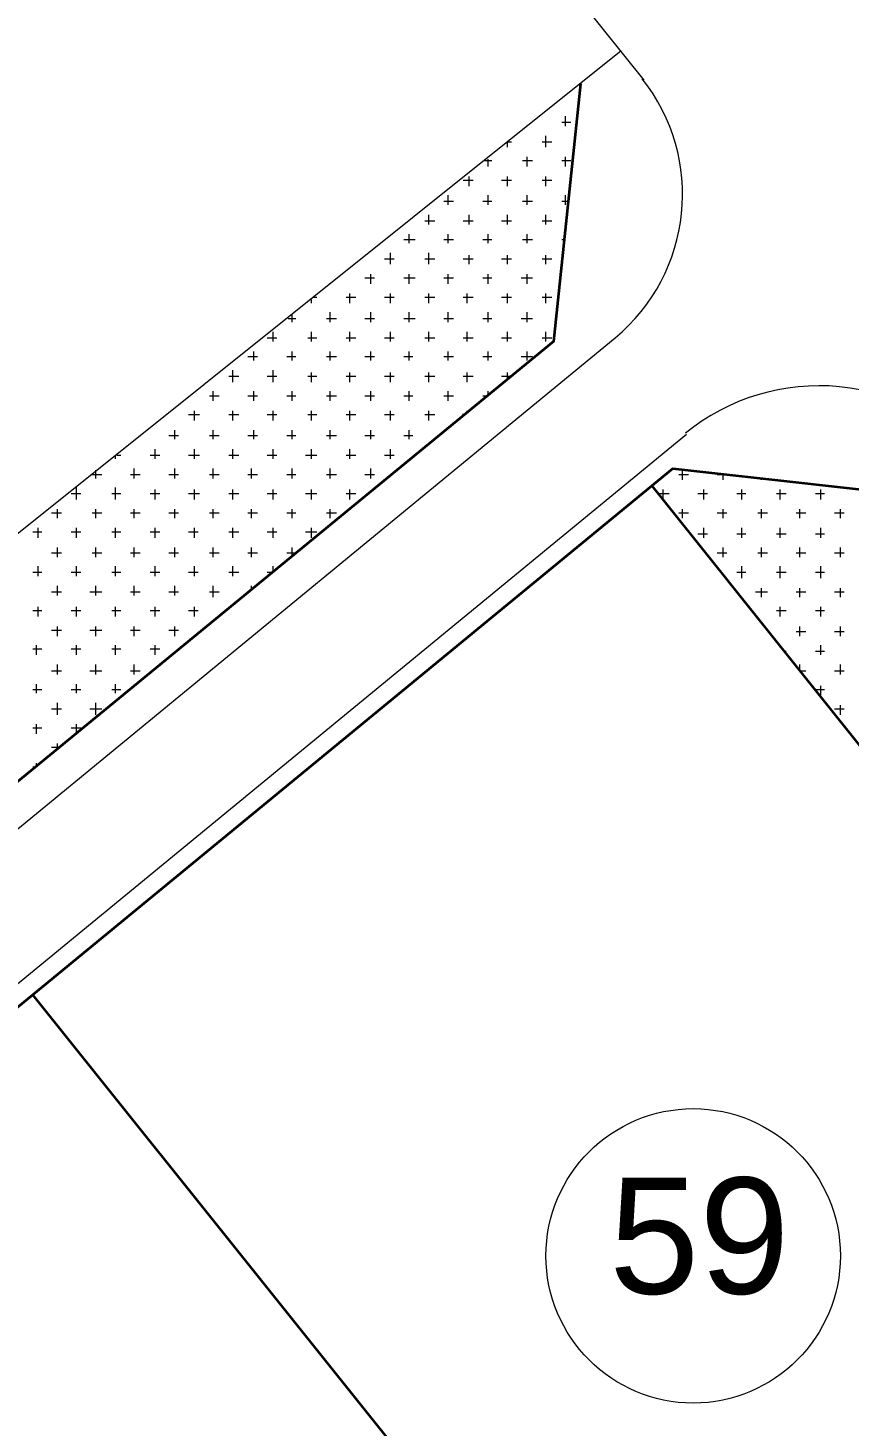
# Model space of a CAD drawing. Header units: millimetres. Extents: x -1787 to 4633, y 81 to 2259.
# Drawn here: x 3549.7 to 3682.6, y 1622.9 to 1849.2 of the extents above; entities that cross this region are included whole.
import ezdxf

# ---------------------------------------------------------------- set-up
doc = ezdxf.new("R2010")
doc.units = ezdxf.units.MM
doc.header["$MEASUREMENT"] = 0
doc.layers.get('0').update_dxf_attribs({"linetype": 'CONTINUOUS'})
doc.styles.add('Arial$001', font='arial.ttf', dxfattribs={"height": 2.232})

msp = doc.modelspace()

# ---------------------------------------------------------------- linework, layer by layer
at = {"color": 5, "linetype": 'Continuous', "lineweight": 20, "true_color": 0x000005}
for points in [[(3649.46722, 1840.72647), (3607.75306, 1892.77796), (3670.02027, 1942.51876), (3900.36029, 1654.89777), (3913.12994, 1653.31676), (3955.20895, 1692.59862)], [(3645.69714, 1845.46948), (3342.1445, 1602.60304), (3105.48046, 1471.50138), (3032.38946, 1456.9075), (2783.32062, 1459.94789), (2651.24604, 1466.51514)], [(3293.61986, 1510.41839), (3644.72421, 1799.0123), (3644.72421, 1799.0123)], [(3418.39751, 1588.00917), (3656.2777, 1783.4455), (3656.2777, 1783.4455)]]:
    msp.add_lwpolyline(points, dxfattribs=at)
at = {"color": 1, "linetype": 'Continuous', "lineweight": 35, "true_color": 0x000001}
for points in [[(3639.12989, 1840.11839), (3634.75173, 1798.40423), (3289.84977, 1515.1614)], [(3650.68338, 1775.05402), (3895.37405, 1469.06907), (3895.37405, 1469.06907)], [(3550.47209, 1692.59862), (3795.16276, 1386.85689), (3795.16276, 1386.85689)]]:
    msp.add_lwpolyline(points, dxfattribs=at)
at = {"color": 3, "linetype": 'Continuous', "lineweight": 15, "true_color": 0x000003}
for points in [[(3630.49518, 1833.30791), (3630.37357, 1833.30791), (3630.37357, 1833.30791)], [(3636.0895, 1833.91599), (3637.54889, 1833.91599), (3637.54889, 1833.91599)], [(3636.69758, 1833.30791), (3636.69758, 1834.88892), (3636.69758, 1834.88892)], [(3633.53558, 1829.90268), (3633.53558, 1831.72691), (3633.53558, 1831.72691)], [(3627.33318, 1830.75399), (3627.94126, 1830.75399), (3627.94126, 1830.75399)], [(3627.33318, 1829.90268), (3627.33318, 1830.75399), (3627.33318, 1830.75399)], [(3632.9275, 1830.75399), (3634.5085, 1830.75399), (3634.5085, 1830.75399)], [(3623.56309, 1827.7136), (3624.77925, 1827.7136), (3624.77925, 1827.7136)], [(3624.17117, 1826.74067), (3624.17117, 1827.95683), (3624.17117, 1827.95683)], [(3629.76549, 1827.7136), (3631.34649, 1827.7136), (3631.34649, 1827.7136)], [(3630.49518, 1826.74067), (3630.49518, 1828.32167), (3630.49518, 1828.32167)], [(3636.0895, 1827.7136), (3637.54889, 1827.7136), (3637.54889, 1827.7136)], [(3636.69758, 1826.74067), (3636.69758, 1828.32167), (3636.69758, 1828.32167)], [(3620.15785, 1824.55159), (3621.73886, 1824.55159), (3621.73886, 1824.55159)], [(3621.13078, 1823.57866), (3621.13078, 1825.15967), (3621.13078, 1825.15967)], [(3626.36025, 1824.55159), (3627.94126, 1824.55159), (3627.94126, 1824.55159)], [(3627.33318, 1823.57866), (3627.33318, 1825.15967), (3627.33318, 1825.15967)], [(3632.9275, 1824.55159), (3634.5085, 1824.55159), (3634.5085, 1824.55159)], [(3633.53558, 1823.57866), (3633.53558, 1825.15967), (3633.53558, 1825.15967)], [(3617.72554, 1820.53827), (3617.72554, 1822.11928), (3617.72554, 1822.11928)], [(3624.17117, 1820.53827), (3624.17117, 1822.11928), (3624.17117, 1822.11928)], [(3630.49518, 1820.53827), (3630.49518, 1822.11928), (3630.49518, 1822.11928)], [(3636.69758, 1820.53827), (3636.69758, 1822.11928), (3636.69758, 1822.11928)], [(3616.99585, 1821.14635), (3618.57685, 1821.14635), (3618.57685, 1821.14635)], [(3623.31986, 1821.14635), (3624.77925, 1821.14635), (3624.77925, 1821.14635)], [(3629.76549, 1821.14635), (3631.34649, 1821.14635), (3631.34649, 1821.14635)], [(3636.0895, 1821.14635), (3637.30566, 1821.14635), (3637.30566, 1821.14635)], [(3613.95546, 1817.98434), (3615.53646, 1817.98434), (3615.53646, 1817.98434)], [(3614.56354, 1817.37627), (3614.56354, 1818.95727), (3614.56354, 1818.95727)], [(3620.15785, 1817.98434), (3621.73886, 1817.98434), (3621.73886, 1817.98434)], [(3621.13078, 1817.37627), (3621.13078, 1818.95727), (3621.13078, 1818.95727)], [(3626.36025, 1817.98434), (3627.94126, 1817.98434), (3627.94126, 1817.98434)], [(3627.33318, 1817.37627), (3627.33318, 1818.95727), (3627.33318, 1818.95727)], [(3632.9275, 1817.98434), (3634.5085, 1817.98434), (3634.5085, 1817.98434)], [(3633.53558, 1817.37627), (3633.53558, 1818.95727), (3633.53558, 1818.95727)], [(3611.40153, 1814.33587), (3611.40153, 1815.79526), (3611.40153, 1815.79526)], [(3617.72554, 1814.33587), (3617.72554, 1815.79526), (3617.72554, 1815.79526)], [(3624.17117, 1814.33587), (3624.17117, 1815.79526), (3624.17117, 1815.79526)], [(3630.49518, 1814.33587), (3630.49518, 1815.79526), (3630.49518, 1815.79526)], [(3610.55022, 1814.94395), (3612.37445, 1814.94395), (3612.37445, 1814.94395)], [(3616.99585, 1814.94395), (3618.57685, 1814.94395), (3618.57685, 1814.94395)], [(3623.31986, 1814.94395), (3624.77925, 1814.94395), (3624.77925, 1814.94395)], [(3629.76549, 1814.94395), (3631.34649, 1814.94395), (3631.34649, 1814.94395)], [(3636.0895, 1814.94395), (3636.69758, 1814.94395), (3636.69758, 1814.94395)], [(3607.38821, 1811.78195), (3608.96922, 1811.78195), (3608.96922, 1811.78195)], [(3608.36114, 1810.93064), (3608.36114, 1812.75487), (3608.36114, 1812.75487)], [(3613.95546, 1811.78195), (3615.53646, 1811.78195), (3615.53646, 1811.78195)], [(3614.56354, 1810.93064), (3614.56354, 1812.75487), (3614.56354, 1812.75487)], [(3620.15785, 1811.78195), (3621.73886, 1811.78195), (3621.73886, 1811.78195)], [(3621.13078, 1810.93064), (3621.13078, 1812.39002), (3621.13078, 1812.39002)], [(3626.36025, 1811.78195), (3627.94126, 1811.78195), (3627.94126, 1811.78195)], [(3627.33318, 1810.93064), (3627.33318, 1812.39002), (3627.33318, 1812.39002)], [(3632.9275, 1811.78195), (3634.5085, 1811.78195), (3634.5085, 1811.78195)], [(3633.53558, 1810.93064), (3633.53558, 1812.39002), (3633.53558, 1812.39002)], [(3604.22621, 1808.74155), (3605.80721, 1808.74155), (3605.80721, 1808.74155)], [(3605.19913, 1807.76863), (3605.19913, 1809.34963), (3605.19913, 1809.34963)], [(3610.55022, 1808.74155), (3612.37445, 1808.74155), (3612.37445, 1808.74155)], [(3611.40153, 1807.76863), (3611.40153, 1809.34963), (3611.40153, 1809.34963)], [(3616.99585, 1808.74155), (3618.57685, 1808.74155), (3618.57685, 1808.74155)], [(3617.72554, 1807.76863), (3617.72554, 1809.34963), (3617.72554, 1809.34963)], [(3623.31986, 1808.74155), (3624.77925, 1808.74155), (3624.77925, 1808.74155)], [(3624.17117, 1807.76863), (3624.17117, 1809.34963), (3624.17117, 1809.34963)], [(3629.52226, 1808.74155), (3631.34649, 1808.74155), (3631.34649, 1808.74155)], [(3630.49518, 1807.76863), (3630.49518, 1809.34963), (3630.49518, 1809.34963)], [(3598.63189, 1807.76863), (3598.63189, 1807.89025), (3598.63189, 1807.89025)], [(3601.79389, 1804.60662), (3601.79389, 1806.18763), (3601.79389, 1806.18763)], [(3608.36114, 1804.60662), (3608.36114, 1806.18763), (3608.36114, 1806.18763)], [(3614.56354, 1804.60662), (3614.56354, 1806.18763), (3614.56354, 1806.18763)], [(3620.76593, 1804.60662), (3620.76593, 1806.18763), (3620.76593, 1806.18763)], [(3627.33318, 1804.60662), (3627.33318, 1806.18763), (3627.33318, 1806.18763)], [(3633.53558, 1804.60662), (3633.53558, 1806.18763), (3633.53558, 1806.18763)], [(3595.5915, 1804.60662), (3595.5915, 1805.2147), (3595.5915, 1805.2147)], [(3595.83473, 1805.57955), (3596.4428, 1805.57955), (3596.4428, 1805.57955)], [(3601.18581, 1805.57955), (3602.76682, 1805.57955), (3602.76682, 1805.57955)], [(3607.38821, 1805.57955), (3608.96922, 1805.57955), (3608.96922, 1805.57955)], [(3613.95546, 1805.57955), (3615.53646, 1805.57955), (3615.53646, 1805.57955)], [(3620.15785, 1805.57955), (3621.73886, 1805.57955), (3621.73886, 1805.57955)], [(3626.36025, 1805.57955), (3627.94126, 1805.57955), (3627.94126, 1805.57955)], [(3632.9275, 1805.57955), (3634.5085, 1805.57955), (3634.5085, 1805.57955)], [(3591.82141, 1802.17431), (3593.03757, 1802.17431), (3593.03757, 1802.17431)], [(3592.42949, 1801.56623), (3592.42949, 1802.78239), (3592.42949, 1802.78239)], [(3598.02381, 1802.17431), (3599.60481, 1802.17431), (3599.60481, 1802.17431)], [(3598.63189, 1801.56623), (3598.63189, 1803.14724), (3598.63189, 1803.14724)], [(3604.22621, 1802.17431), (3605.80721, 1802.17431), (3605.80721, 1802.17431)], [(3605.19913, 1801.56623), (3605.19913, 1803.14724), (3605.19913, 1803.14724)], [(3610.55022, 1802.17431), (3612.37445, 1802.17431), (3612.37445, 1802.17431)], [(3611.40153, 1801.56623), (3611.40153, 1803.14724), (3611.40153, 1803.14724)], [(3616.99585, 1802.17431), (3618.57685, 1802.17431), (3618.57685, 1802.17431)], [(3617.72554, 1801.56623), (3617.72554, 1803.14724), (3617.72554, 1803.14724)], [(3623.31986, 1802.17431), (3624.77925, 1802.17431), (3624.77925, 1802.17431)], [(3624.17117, 1801.56623), (3624.17117, 1803.14724), (3624.17117, 1803.14724)], [(3629.52226, 1802.17431), (3631.34649, 1802.17431), (3631.34649, 1802.17431)], [(3630.49518, 1801.56623), (3630.49518, 1803.14724), (3630.49518, 1803.14724)], [(3589.3891, 1798.40423), (3589.3891, 1799.98523), (3589.3891, 1799.98523)], [(3595.5915, 1798.40423), (3595.5915, 1799.98523), (3595.5915, 1799.98523)], [(3601.79389, 1798.40423), (3601.79389, 1799.98523), (3601.79389, 1799.98523)], [(3608.36114, 1798.40423), (3608.36114, 1799.98523), (3608.36114, 1799.98523)], [(3614.56354, 1798.40423), (3614.56354, 1799.98523), (3614.56354, 1799.98523)], [(3620.76593, 1798.40423), (3620.76593, 1799.98523), (3620.76593, 1799.98523)], [(3627.33318, 1798.40423), (3627.33318, 1799.98523), (3627.33318, 1799.98523)], [(3633.53558, 1798.40423), (3633.53558, 1799.98523), (3633.53558, 1799.98523)], [(3588.41617, 1799.0123), (3589.99718, 1799.0123), (3589.99718, 1799.0123)], [(3594.98342, 1799.0123), (3596.4428, 1799.0123), (3596.4428, 1799.0123)], [(3601.18581, 1799.0123), (3602.76682, 1799.0123), (3602.76682, 1799.0123)], [(3607.38821, 1799.0123), (3608.96922, 1799.0123), (3608.96922, 1799.0123)], [(3613.95546, 1799.0123), (3615.53646, 1799.0123), (3615.53646, 1799.0123)], [(3620.15785, 1799.0123), (3621.73886, 1799.0123), (3621.73886, 1799.0123)], [(3626.36025, 1799.0123), (3627.94126, 1799.0123), (3627.94126, 1799.0123)], [(3632.9275, 1799.0123), (3634.5085, 1799.0123), (3634.5085, 1799.0123)], [(3585.25417, 1795.97191), (3586.83517, 1795.97191), (3586.83517, 1795.97191)], [(3586.22709, 1795.36383), (3586.22709, 1796.82322), (3586.22709, 1796.82322)], [(3591.57818, 1795.97191), (3593.03757, 1795.97191), (3593.03757, 1795.97191)], [(3592.42949, 1795.36383), (3592.42949, 1796.82322), (3592.42949, 1796.82322)], [(3598.02381, 1795.97191), (3599.60481, 1795.97191), (3599.60481, 1795.97191)], [(3598.63189, 1795.36383), (3598.63189, 1796.82322), (3598.63189, 1796.82322)], [(3604.22621, 1795.97191), (3605.80721, 1795.97191), (3605.80721, 1795.97191)], [(3605.19913, 1795.36383), (3605.19913, 1796.82322), (3605.19913, 1796.82322)], [(3610.55022, 1795.97191), (3612.00961, 1795.97191), (3612.00961, 1795.97191)], [(3611.40153, 1795.36383), (3611.40153, 1796.82322), (3611.40153, 1796.82322)], [(3616.99585, 1795.97191), (3618.57685, 1795.97191), (3618.57685, 1795.97191)], [(3617.72554, 1795.36383), (3617.72554, 1796.82322), (3617.72554, 1796.82322)], [(3623.31986, 1795.97191), (3624.77925, 1795.97191), (3624.77925, 1795.97191)], [(3624.17117, 1795.36383), (3624.17117, 1796.82322), (3624.17117, 1796.82322)], [(3629.52226, 1795.97191), (3631.34649, 1795.97191), (3631.34649, 1795.97191)], [(3630.49518, 1795.36383), (3630.49518, 1796.82322), (3630.49518, 1796.82322)], [(3582.21377, 1792.80991), (3583.79478, 1792.80991), (3583.79478, 1792.80991)], [(3582.82185, 1791.83698), (3582.82185, 1793.78283), (3582.82185, 1793.78283)], [(3588.41617, 1792.80991), (3589.99718, 1792.80991), (3589.99718, 1792.80991)], [(3589.3891, 1791.83698), (3589.3891, 1793.78283), (3589.3891, 1793.78283)], [(3594.98342, 1792.80991), (3596.4428, 1792.80991), (3596.4428, 1792.80991)], [(3595.5915, 1791.83698), (3595.5915, 1793.41798), (3595.5915, 1793.41798)], [(3601.18581, 1792.80991), (3602.76682, 1792.80991), (3602.76682, 1792.80991)], [(3601.79389, 1791.83698), (3601.79389, 1793.41798), (3601.79389, 1793.41798)], [(3607.38821, 1792.80991), (3608.96922, 1792.80991), (3608.96922, 1792.80991)], [(3608.36114, 1791.83698), (3608.36114, 1793.41798), (3608.36114, 1793.41798)], [(3613.95546, 1792.80991), (3615.53646, 1792.80991), (3615.53646, 1792.80991)], [(3614.56354, 1791.83698), (3614.56354, 1793.41798), (3614.56354, 1793.41798)], [(3620.15785, 1792.80991), (3621.73886, 1792.80991), (3621.73886, 1792.80991)], [(3620.76593, 1791.83698), (3620.76593, 1793.41798), (3620.76593, 1793.41798)], [(3626.36025, 1792.80991), (3627.94126, 1792.80991), (3627.94126, 1792.80991)], [(3627.33318, 1792.20183), (3627.33318, 1793.41798), (3627.33318, 1793.41798)], [(3579.65985, 1788.79659), (3579.65985, 1790.37759), (3579.65985, 1790.37759)], [(3586.22709, 1788.79659), (3586.22709, 1790.37759), (3586.22709, 1790.37759)], [(3592.42949, 1788.79659), (3592.42949, 1790.37759), (3592.42949, 1790.37759)], [(3598.63189, 1788.79659), (3598.63189, 1790.37759), (3598.63189, 1790.37759)], [(3605.19913, 1788.79659), (3605.19913, 1790.37759), (3605.19913, 1790.37759)], [(3611.40153, 1788.79659), (3611.40153, 1790.37759), (3611.40153, 1790.37759)], [(3617.72554, 1788.79659), (3617.72554, 1790.37759), (3617.72554, 1790.37759)], [(3624.17117, 1789.6479), (3624.17117, 1790.37759), (3624.17117, 1790.37759)], [(3579.05177, 1789.6479), (3580.63277, 1789.6479), (3580.63277, 1789.6479)], [(3585.25417, 1789.6479), (3586.83517, 1789.6479), (3586.83517, 1789.6479)], [(3591.57818, 1789.6479), (3593.03757, 1789.6479), (3593.03757, 1789.6479)], [(3598.02381, 1789.6479), (3599.60481, 1789.6479), (3599.60481, 1789.6479)], [(3604.22621, 1789.6479), (3605.80721, 1789.6479), (3605.80721, 1789.6479)], [(3610.55022, 1789.6479), (3612.00961, 1789.6479), (3612.00961, 1789.6479)], [(3616.99585, 1789.6479), (3618.57685, 1789.6479), (3618.57685, 1789.6479)], [(3623.31986, 1789.6479), (3624.17117, 1789.6479), (3624.17117, 1789.6479)], [(3575.64653, 1786.60751), (3577.47076, 1786.60751), (3577.47076, 1786.60751)], [(3576.61946, 1785.63458), (3576.61946, 1787.21559), (3576.61946, 1787.21559)], [(3582.21377, 1786.60751), (3583.79478, 1786.60751), (3583.79478, 1786.60751)], [(3582.82185, 1785.63458), (3582.82185, 1787.21559), (3582.82185, 1787.21559)], [(3588.41617, 1786.60751), (3589.99718, 1786.60751), (3589.99718, 1786.60751)], [(3589.3891, 1785.63458), (3589.3891, 1787.21559), (3589.3891, 1787.21559)], [(3594.98342, 1786.60751), (3596.4428, 1786.60751), (3596.4428, 1786.60751)], [(3595.5915, 1785.63458), (3595.5915, 1787.21559), (3595.5915, 1787.21559)], [(3601.18581, 1786.60751), (3602.76682, 1786.60751), (3602.76682, 1786.60751)], [(3601.79389, 1785.63458), (3601.79389, 1787.21559), (3601.79389, 1787.21559)], [(3607.38821, 1786.60751), (3608.96922, 1786.60751), (3608.96922, 1786.60751)], [(3608.36114, 1785.63458), (3608.36114, 1787.21559), (3608.36114, 1787.21559)], [(3613.95546, 1786.60751), (3615.53646, 1786.60751), (3615.53646, 1786.60751)], [(3614.56354, 1785.63458), (3614.56354, 1787.21559), (3614.56354, 1787.21559)], [(3620.15785, 1786.60751), (3620.03624, 1786.60751), (3620.03624, 1786.60751)], [(3620.76593, 1786.85074), (3620.76593, 1787.21559), (3620.76593, 1787.21559)], [(3573.45745, 1782.59419), (3573.45745, 1784.05358), (3573.45745, 1784.05358)], [(3579.65985, 1782.59419), (3579.65985, 1784.05358), (3579.65985, 1784.05358)], [(3586.22709, 1782.59419), (3586.22709, 1784.05358), (3586.22709, 1784.05358)], [(3592.42949, 1782.59419), (3592.42949, 1784.05358), (3592.42949, 1784.05358)], [(3598.63189, 1782.59419), (3598.63189, 1784.05358), (3598.63189, 1784.05358)], [(3605.19913, 1782.59419), (3605.19913, 1784.05358), (3605.19913, 1784.05358)], [(3611.40153, 1782.59419), (3611.40153, 1784.05358), (3611.40153, 1784.05358)], [(3572.48452, 1783.20227), (3574.06553, 1783.20227), (3574.06553, 1783.20227)], [(3579.05177, 1783.20227), (3580.63277, 1783.20227), (3580.63277, 1783.20227)], [(3585.25417, 1783.20227), (3586.83517, 1783.20227), (3586.83517, 1783.20227)], [(3591.57818, 1783.20227), (3593.03757, 1783.20227), (3593.03757, 1783.20227)], [(3598.02381, 1783.20227), (3599.60481, 1783.20227), (3599.60481, 1783.20227)], [(3604.22621, 1783.20227), (3605.80721, 1783.20227), (3605.80721, 1783.20227)], [(3610.55022, 1783.20227), (3612.00961, 1783.20227), (3612.00961, 1783.20227)], [(3563.84981, 1779.43219), (3563.84981, 1780.04026), (3563.84981, 1780.04026)], [(3564.09304, 1780.04026), (3564.70112, 1780.04026), (3564.70112, 1780.04026)], [(3569.44413, 1780.04026), (3571.02514, 1780.04026), (3571.02514, 1780.04026)], [(3570.29544, 1779.43219), (3570.29544, 1781.01319), (3570.29544, 1781.01319)], [(3575.64653, 1780.04026), (3577.47076, 1780.04026), (3577.47076, 1780.04026)], [(3576.61946, 1779.43219), (3576.61946, 1781.01319), (3576.61946, 1781.01319)], [(3582.21377, 1780.04026), (3583.79478, 1780.04026), (3583.79478, 1780.04026)], [(3582.82185, 1779.43219), (3582.82185, 1781.01319), (3582.82185, 1781.01319)], [(3588.41617, 1780.04026), (3589.99718, 1780.04026), (3589.99718, 1780.04026)], [(3589.3891, 1779.43219), (3589.3891, 1781.01319), (3589.3891, 1781.01319)], [(3594.61857, 1780.04026), (3596.4428, 1780.04026), (3596.4428, 1780.04026)], [(3595.5915, 1779.43219), (3595.5915, 1781.01319), (3595.5915, 1781.01319)], [(3601.18581, 1780.04026), (3602.76682, 1780.04026), (3602.76682, 1780.04026)], [(3601.79389, 1779.43219), (3601.79389, 1781.01319), (3601.79389, 1781.01319)], [(3607.38821, 1780.04026), (3608.96922, 1780.04026), (3608.96922, 1780.04026)], [(3608.36114, 1779.43219), (3608.36114, 1781.01319), (3608.36114, 1781.01319)], [(3560.07973, 1776.87826), (3561.66073, 1776.87826), (3561.66073, 1776.87826)], [(3560.68781, 1776.27018), (3560.68781, 1777.60795), (3560.68781, 1777.60795)], [(3566.28213, 1776.87826), (3567.86313, 1776.87826), (3567.86313, 1776.87826)], [(3566.8902, 1776.27018), (3566.8902, 1777.85118), (3566.8902, 1777.85118)], [(3572.48452, 1776.87826), (3574.06553, 1776.87826), (3574.06553, 1776.87826)], [(3573.45745, 1776.27018), (3573.45745, 1777.85118), (3573.45745, 1777.85118)], [(3579.05177, 1776.87826), (3580.63277, 1776.87826), (3580.63277, 1776.87826)], [(3579.65985, 1776.27018), (3579.65985, 1777.85118), (3579.65985, 1777.85118)], [(3585.25417, 1776.87826), (3586.83517, 1776.87826), (3586.83517, 1776.87826)], [(3585.86224, 1776.27018), (3585.86224, 1777.85118), (3585.86224, 1777.85118)], [(3591.57818, 1776.87826), (3593.03757, 1776.87826), (3593.03757, 1776.87826)], [(3592.42949, 1776.27018), (3592.42949, 1777.85118), (3592.42949, 1777.85118)], [(3598.02381, 1776.87826), (3599.60481, 1776.87826), (3599.60481, 1776.87826)], [(3598.63189, 1776.27018), (3598.63189, 1777.85118), (3598.63189, 1777.85118)], [(3604.22621, 1776.87826), (3605.80721, 1776.87826), (3605.80721, 1776.87826)], [(3605.19913, 1776.27018), (3605.19913, 1777.85118), (3605.19913, 1777.85118)], [(3655.06154, 1776.87826), (3656.64255, 1776.87826), (3656.64255, 1776.87826)], [(3655.66962, 1776.02695), (3655.66962, 1777.60795), (3655.66962, 1777.60795)], [(3661.26394, 1776.87826), (3662.23687, 1776.87826), (3662.23687, 1776.87826)], [(3662.23687, 1776.02695), (3662.23687, 1776.87826), (3662.23687, 1776.87826)], [(3557.5258, 1772.86494), (3557.5258, 1774.81079), (3557.5258, 1774.81079)], [(3563.84981, 1772.86494), (3563.84981, 1774.81079), (3563.84981, 1774.81079)], [(3570.29544, 1772.86494), (3570.29544, 1774.44594), (3570.29544, 1774.44594)], [(3576.61946, 1772.86494), (3576.61946, 1774.44594), (3576.61946, 1774.44594)], [(3582.82185, 1772.86494), (3582.82185, 1774.44594), (3582.82185, 1774.44594)], [(3589.3891, 1772.86494), (3589.3891, 1774.44594), (3589.3891, 1774.44594)], [(3595.5915, 1772.86494), (3595.5915, 1774.44594), (3595.5915, 1774.44594)], [(3601.79389, 1772.86494), (3601.79389, 1774.44594), (3601.79389, 1774.44594)], [(3652.50762, 1772.86494), (3652.50762, 1774.44594), (3652.50762, 1774.44594)], [(3659.07486, 1772.86494), (3659.07486, 1774.44594), (3659.07486, 1774.44594)], [(3665.27726, 1772.86494), (3665.27726, 1774.44594), (3665.27726, 1774.44594)], [(3668.43926, 1776.02695), (3668.43926, 1776.27018), (3668.43926, 1776.27018)], [(3671.47966, 1772.86494), (3671.47966, 1774.44594), (3671.47966, 1774.44594)], [(3678.0469, 1772.86494), (3678.0469, 1774.44594), (3678.0469, 1774.44594)], [(3556.67449, 1773.83787), (3558.25549, 1773.83787), (3558.25549, 1773.83787)], [(3563.24173, 1773.83787), (3564.70112, 1773.83787), (3564.70112, 1773.83787)], [(3569.44413, 1773.83787), (3571.02514, 1773.83787), (3571.02514, 1773.83787)], [(3575.64653, 1773.83787), (3577.47076, 1773.83787), (3577.47076, 1773.83787)], [(3582.21377, 1773.83787), (3583.79478, 1773.83787), (3583.79478, 1773.83787)], [(3588.41617, 1773.83787), (3589.99718, 1773.83787), (3589.99718, 1773.83787)], [(3594.61857, 1773.83787), (3596.4428, 1773.83787), (3596.4428, 1773.83787)], [(3601.18581, 1773.83787), (3602.76682, 1773.83787), (3602.76682, 1773.83787)], [(3651.89954, 1773.83787), (3653.48054, 1773.83787), (3653.48054, 1773.83787)], [(3658.10193, 1773.83787), (3659.68294, 1773.83787), (3659.68294, 1773.83787)], [(3664.42595, 1773.83787), (3665.88534, 1773.83787), (3665.88534, 1773.83787)], [(3670.87158, 1773.83787), (3672.45258, 1773.83787), (3672.45258, 1773.83787)], [(3677.19559, 1773.83787), (3678.65498, 1773.83787), (3678.65498, 1773.83787)], [(3553.51248, 1770.67586), (3555.09349, 1770.67586), (3555.09349, 1770.67586)], [(3554.48541, 1769.82455), (3554.48541, 1771.28394), (3554.48541, 1771.28394)], [(3560.07973, 1770.67586), (3561.66073, 1770.67586), (3561.66073, 1770.67586)], [(3560.68781, 1769.82455), (3560.68781, 1771.28394), (3560.68781, 1771.28394)], [(3566.28213, 1770.67586), (3567.86313, 1770.67586), (3567.86313, 1770.67586)], [(3566.8902, 1769.82455), (3566.8902, 1771.28394), (3566.8902, 1771.28394)], [(3572.48452, 1770.67586), (3574.06553, 1770.67586), (3574.06553, 1770.67586)], [(3573.45745, 1769.82455), (3573.45745, 1771.28394), (3573.45745, 1771.28394)], [(3579.05177, 1770.67586), (3580.63277, 1770.67586), (3580.63277, 1770.67586)], [(3579.65985, 1769.82455), (3579.65985, 1771.28394), (3579.65985, 1771.28394)], [(3585.25417, 1770.67586), (3586.83517, 1770.67586), (3586.83517, 1770.67586)], [(3585.86224, 1769.82455), (3585.86224, 1771.28394), (3585.86224, 1771.28394)], [(3591.57818, 1770.67586), (3593.03757, 1770.67586), (3593.03757, 1770.67586)], [(3592.42949, 1769.82455), (3592.42949, 1771.28394), (3592.42949, 1771.28394)], [(3598.02381, 1770.67586), (3599.60481, 1770.67586), (3599.60481, 1770.67586)], [(3598.63189, 1769.82455), (3598.63189, 1771.28394), (3598.63189, 1771.28394)], [(3655.06154, 1770.67586), (3656.64255, 1770.67586), (3656.64255, 1770.67586)], [(3655.66962, 1769.82455), (3655.66962, 1771.28394), (3655.66962, 1771.28394)], [(3661.26394, 1770.67586), (3662.84494, 1770.67586), (3662.84494, 1770.67586)], [(3662.23687, 1769.82455), (3662.23687, 1771.28394), (3662.23687, 1771.28394)], [(3667.83119, 1770.67586), (3669.41219, 1770.67586), (3669.41219, 1770.67586)], [(3668.43926, 1769.82455), (3668.43926, 1771.28394), (3668.43926, 1771.28394)], [(3674.03358, 1770.67586), (3675.61459, 1770.67586), (3675.61459, 1770.67586)], [(3674.64166, 1769.82455), (3674.64166, 1771.28394), (3674.64166, 1771.28394)], [(3680.23598, 1770.67586), (3681.81699, 1770.67586), (3681.81699, 1770.67586)], [(3681.20891, 1769.82455), (3681.20891, 1771.28394), (3681.20891, 1771.28394)], [(3551.3234, 1766.66254), (3551.3234, 1768.24355), (3551.3234, 1768.24355)], [(3557.5258, 1766.66254), (3557.5258, 1768.24355), (3557.5258, 1768.24355)], [(3563.84981, 1766.66254), (3563.84981, 1768.24355), (3563.84981, 1768.24355)], [(3570.29544, 1766.66254), (3570.29544, 1768.24355), (3570.29544, 1768.24355)], [(3576.61946, 1766.66254), (3576.61946, 1768.24355), (3576.61946, 1768.24355)], [(3582.82185, 1766.66254), (3582.82185, 1768.24355), (3582.82185, 1768.24355)], [(3589.3891, 1766.66254), (3589.3891, 1768.24355), (3589.3891, 1768.24355)], [(3595.5915, 1766.66254), (3595.5915, 1768.24355), (3595.5915, 1768.24355)], [(3659.07486, 1766.66254), (3659.07486, 1768.24355), (3659.07486, 1768.24355)], [(3665.27726, 1766.66254), (3665.27726, 1768.24355), (3665.27726, 1768.24355)], [(3671.47966, 1766.66254), (3671.47966, 1768.24355), (3671.47966, 1768.24355)], [(3678.0469, 1766.66254), (3678.0469, 1768.24355), (3678.0469, 1768.24355)], [(3550.47209, 1767.63547), (3551.93148, 1767.63547), (3551.93148, 1767.63547)], [(3556.67449, 1767.63547), (3558.25549, 1767.63547), (3558.25549, 1767.63547)], [(3563.24173, 1767.63547), (3564.70112, 1767.63547), (3564.70112, 1767.63547)], [(3569.44413, 1767.63547), (3571.02514, 1767.63547), (3571.02514, 1767.63547)], [(3575.64653, 1767.63547), (3577.22753, 1767.63547), (3577.22753, 1767.63547)], [(3582.21377, 1767.63547), (3583.79478, 1767.63547), (3583.79478, 1767.63547)], [(3588.41617, 1767.63547), (3589.99718, 1767.63547), (3589.99718, 1767.63547)], [(3594.61857, 1767.63547), (3596.4428, 1767.63547), (3596.4428, 1767.63547)], [(3658.10193, 1767.27062), (3659.68294, 1767.27062), (3659.68294, 1767.27062)], [(3664.42595, 1767.27062), (3665.88534, 1767.27062), (3665.88534, 1767.27062)], [(3670.87158, 1767.27062), (3672.45258, 1767.27062), (3672.45258, 1767.27062)], [(3677.19559, 1767.27062), (3678.65498, 1767.27062), (3678.65498, 1767.27062)], [(3553.51248, 1764.23023), (3555.09349, 1764.23023), (3555.09349, 1764.23023)], [(3554.48541, 1763.50054), (3554.48541, 1765.08154), (3554.48541, 1765.08154)], [(3560.07973, 1764.23023), (3561.66073, 1764.23023), (3561.66073, 1764.23023)], [(3560.68781, 1763.50054), (3560.68781, 1765.08154), (3560.68781, 1765.08154)], [(3566.28213, 1764.23023), (3567.86313, 1764.23023), (3567.86313, 1764.23023)], [(3566.8902, 1763.50054), (3566.8902, 1765.08154), (3566.8902, 1765.08154)], [(3572.48452, 1764.23023), (3574.06553, 1764.23023), (3574.06553, 1764.23023)], [(3573.45745, 1763.50054), (3573.45745, 1765.08154), (3573.45745, 1765.08154)], [(3579.05177, 1764.23023), (3580.63277, 1764.23023), (3580.63277, 1764.23023)], [(3579.65985, 1763.50054), (3579.65985, 1765.08154), (3579.65985, 1765.08154)], [(3585.25417, 1764.23023), (3586.83517, 1764.23023), (3586.83517, 1764.23023)], [(3585.86224, 1763.50054), (3585.86224, 1765.08154), (3585.86224, 1765.08154)], [(3591.57818, 1764.23023), (3593.03757, 1764.23023), (3593.03757, 1764.23023)], [(3592.42949, 1763.50054), (3592.42949, 1765.08154), (3592.42949, 1765.08154)], [(3661.26394, 1764.23023), (3662.84494, 1764.23023), (3662.84494, 1764.23023)], [(3662.23687, 1763.50054), (3662.23687, 1765.08154), (3662.23687, 1765.08154)], [(3667.83119, 1764.23023), (3669.41219, 1764.23023), (3669.41219, 1764.23023)], [(3668.43926, 1763.50054), (3668.43926, 1765.08154), (3668.43926, 1765.08154)], [(3674.03358, 1764.23023), (3675.61459, 1764.23023), (3675.61459, 1764.23023)], [(3674.64166, 1763.50054), (3674.64166, 1765.08154), (3674.64166, 1765.08154)], [(3680.23598, 1764.23023), (3681.81699, 1764.23023), (3681.81699, 1764.23023)], [(3681.20891, 1763.50054), (3681.20891, 1765.08154), (3681.20891, 1765.08154)], [(3550.47209, 1761.06822), (3551.93148, 1761.06822), (3551.93148, 1761.06822)], [(3551.3234, 1760.46015), (3551.3234, 1762.04115), (3551.3234, 1762.04115)], [(3556.67449, 1761.06822), (3558.25549, 1761.06822), (3558.25549, 1761.06822)], [(3557.5258, 1760.46015), (3557.5258, 1762.04115), (3557.5258, 1762.04115)], [(3563.24173, 1761.06822), (3564.70112, 1761.06822), (3564.70112, 1761.06822)], [(3563.84981, 1760.46015), (3563.84981, 1762.04115), (3563.84981, 1762.04115)], [(3569.44413, 1761.06822), (3571.02514, 1761.06822), (3571.02514, 1761.06822)], [(3570.29544, 1760.46015), (3570.29544, 1762.04115), (3570.29544, 1762.04115)], [(3575.64653, 1761.06822), (3577.22753, 1761.06822), (3577.22753, 1761.06822)], [(3576.61946, 1760.46015), (3576.61946, 1762.04115), (3576.61946, 1762.04115)], [(3582.21377, 1761.06822), (3583.79478, 1761.06822), (3583.79478, 1761.06822)], [(3582.82185, 1760.46015), (3582.82185, 1762.04115), (3582.82185, 1762.04115)], [(3588.41617, 1761.06822), (3589.3891, 1761.06822), (3589.3891, 1761.06822)], [(3589.3891, 1761.06822), (3589.3891, 1762.04115), (3589.3891, 1762.04115)], [(3664.42595, 1761.06822), (3665.88534, 1761.06822), (3665.88534, 1761.06822)], [(3665.27726, 1760.0953), (3665.27726, 1762.04115), (3665.27726, 1762.04115)], [(3670.87158, 1761.06822), (3672.45258, 1761.06822), (3672.45258, 1761.06822)], [(3671.47966, 1760.0953), (3671.47966, 1762.04115), (3671.47966, 1762.04115)], [(3677.19559, 1761.06822), (3678.65498, 1761.06822), (3678.65498, 1761.06822)], [(3678.0469, 1760.0953), (3678.0469, 1762.04115), (3678.0469, 1762.04115)], [(3554.48541, 1757.29814), (3554.48541, 1758.87914), (3554.48541, 1758.87914)], [(3560.68781, 1757.29814), (3560.68781, 1758.87914), (3560.68781, 1758.87914)], [(3566.8902, 1757.29814), (3566.8902, 1758.87914), (3566.8902, 1758.87914)], [(3573.45745, 1757.29814), (3573.45745, 1758.87914), (3573.45745, 1758.87914)], [(3579.65985, 1757.05491), (3579.65985, 1758.87914), (3579.65985, 1758.87914)], [(3585.86224, 1758.27106), (3585.86224, 1758.87914), (3585.86224, 1758.87914)], [(3553.51248, 1757.90622), (3555.09349, 1757.90622), (3555.09349, 1757.90622)], [(3559.71488, 1757.90622), (3561.66073, 1757.90622), (3561.66073, 1757.90622)], [(3566.28213, 1757.90622), (3567.86313, 1757.90622), (3567.86313, 1757.90622)], [(3572.48452, 1757.90622), (3574.06553, 1757.90622), (3574.06553, 1757.90622)], [(3579.05177, 1757.90622), (3580.63277, 1757.90622), (3580.63277, 1757.90622)], [(3585.25417, 1757.90622), (3585.61901, 1757.90622), (3585.61901, 1757.90622)], [(3667.46634, 1757.90622), (3669.41219, 1757.90622), (3669.41219, 1757.90622)], [(3668.43926, 1757.05491), (3668.43926, 1758.51429), (3668.43926, 1758.51429)], [(3674.03358, 1757.90622), (3675.61459, 1757.90622), (3675.61459, 1757.90622)], [(3674.64166, 1757.05491), (3674.64166, 1758.51429), (3674.64166, 1758.51429)], [(3680.23598, 1757.90622), (3681.81699, 1757.90622), (3681.81699, 1757.90622)], [(3681.20891, 1757.05491), (3681.20891, 1758.51429), (3681.20891, 1758.51429)], [(3550.47209, 1754.86583), (3551.93148, 1754.86583), (3551.93148, 1754.86583)], [(3551.3234, 1753.8929), (3551.3234, 1755.4739), (3551.3234, 1755.4739)], [(3556.67449, 1754.86583), (3558.25549, 1754.86583), (3558.25549, 1754.86583)], [(3557.5258, 1753.8929), (3557.5258, 1755.4739), (3557.5258, 1755.4739)], [(3563.24173, 1754.86583), (3564.70112, 1754.86583), (3564.70112, 1754.86583)], [(3563.84981, 1753.8929), (3563.84981, 1755.4739), (3563.84981, 1755.4739)], [(3569.44413, 1754.86583), (3571.02514, 1754.86583), (3571.02514, 1754.86583)], [(3570.29544, 1753.8929), (3570.29544, 1755.4739), (3570.29544, 1755.4739)], [(3575.64653, 1754.86583), (3577.22753, 1754.86583), (3577.22753, 1754.86583)], [(3576.61946, 1753.8929), (3576.61946, 1755.4739), (3576.61946, 1755.4739)], [(3670.87158, 1754.86583), (3672.45258, 1754.86583), (3672.45258, 1754.86583)], [(3671.47966, 1753.8929), (3671.47966, 1755.4739), (3671.47966, 1755.4739)], [(3677.19559, 1754.86583), (3678.65498, 1754.86583), (3678.65498, 1754.86583)], [(3678.0469, 1753.8929), (3678.0469, 1755.4739), (3678.0469, 1755.4739)], [(3554.48541, 1750.73089), (3554.48541, 1752.3119), (3554.48541, 1752.3119)], [(3560.68781, 1750.73089), (3560.68781, 1752.3119), (3560.68781, 1752.3119)], [(3566.8902, 1750.73089), (3566.8902, 1752.3119), (3566.8902, 1752.3119)], [(3573.45745, 1750.73089), (3573.45745, 1752.3119), (3573.45745, 1752.3119)], [(3674.64166, 1750.73089), (3674.64166, 1752.3119), (3674.64166, 1752.3119)], [(3681.20891, 1750.73089), (3681.20891, 1752.3119), (3681.20891, 1752.3119)], [(3553.51248, 1751.70382), (3555.09349, 1751.70382), (3555.09349, 1751.70382)], [(3559.71488, 1751.70382), (3561.66073, 1751.70382), (3561.66073, 1751.70382)], [(3566.28213, 1751.70382), (3567.86313, 1751.70382), (3567.86313, 1751.70382)], [(3572.48452, 1751.70382), (3574.06553, 1751.70382), (3574.06553, 1751.70382)], [(3674.03358, 1751.46059), (3675.61459, 1751.46059), (3675.61459, 1751.46059)], [(3680.23598, 1751.46059), (3681.81699, 1751.46059), (3681.81699, 1751.46059)], [(3550.47209, 1748.66343), (3551.93148, 1748.66343), (3551.93148, 1748.66343)], [(3551.08017, 1747.6905), (3551.08017, 1749.27151), (3551.08017, 1749.27151)], [(3556.67449, 1748.66343), (3558.25549, 1748.66343), (3558.25549, 1748.66343)], [(3557.5258, 1747.6905), (3557.5258, 1749.27151), (3557.5258, 1749.27151)], [(3563.24173, 1748.66343), (3564.70112, 1748.66343), (3564.70112, 1748.66343)], [(3563.84981, 1747.6905), (3563.84981, 1749.27151), (3563.84981, 1749.27151)], [(3569.44413, 1748.66343), (3571.02514, 1748.66343), (3571.02514, 1748.66343)], [(3570.29544, 1747.6905), (3570.29544, 1749.27151), (3570.29544, 1749.27151)], [(3671.47966, 1748.90666), (3671.47966, 1749.27151), (3671.47966, 1749.27151)], [(3672.20935, 1748.29858), (3672.45258, 1748.29858), (3672.45258, 1748.29858)], [(3677.19559, 1748.29858), (3678.65498, 1748.29858), (3678.65498, 1748.29858)], [(3678.0469, 1747.6905), (3678.0469, 1749.27151), (3678.0469, 1749.27151)], [(3553.51248, 1745.13657), (3555.09349, 1745.13657), (3555.09349, 1745.13657)], [(3554.48541, 1744.5285), (3554.48541, 1746.1095), (3554.48541, 1746.1095)], [(3559.71488, 1745.13657), (3561.66073, 1745.13657), (3561.66073, 1745.13657)], [(3560.68781, 1744.5285), (3560.68781, 1746.1095), (3560.68781, 1746.1095)], [(3566.28213, 1745.13657), (3567.86313, 1745.13657), (3567.86313, 1745.13657)], [(3566.8902, 1744.5285), (3566.8902, 1746.1095), (3566.8902, 1746.1095)], [(3674.64166, 1745.13657), (3674.64166, 1746.1095), (3674.64166, 1746.1095)], [(3674.64166, 1745.13657), (3675.61459, 1745.13657), (3675.61459, 1745.13657)], [(3680.23598, 1745.13657), (3681.81699, 1745.13657), (3681.81699, 1745.13657)], [(3681.20891, 1744.5285), (3681.20891, 1746.1095), (3681.20891, 1746.1095)], [(3551.08017, 1741.48811), (3551.08017, 1742.94749), (3551.08017, 1742.94749)], [(3557.5258, 1741.48811), (3557.5258, 1742.94749), (3557.5258, 1742.94749)], [(3563.84981, 1741.48811), (3563.84981, 1742.94749), (3563.84981, 1742.94749)], [(3550.47209, 1742.09618), (3551.93148, 1742.09618), (3551.93148, 1742.09618)], [(3556.67449, 1742.09618), (3558.25549, 1742.09618), (3558.25549, 1742.09618)], [(3563.24173, 1742.09618), (3564.70112, 1742.09618), (3564.70112, 1742.09618)], [(3677.19559, 1742.09618), (3678.65498, 1742.09618), (3678.65498, 1742.09618)], [(3678.0469, 1741.12326), (3678.0469, 1742.70426), (3678.0469, 1742.70426)], [(3553.51248, 1738.93418), (3555.09349, 1738.93418), (3555.09349, 1738.93418)], [(3554.48541, 1737.96125), (3554.48541, 1739.9071), (3554.48541, 1739.9071)], [(3559.71488, 1738.93418), (3561.66073, 1738.93418), (3561.66073, 1738.93418)], [(3560.68781, 1737.96125), (3560.68781, 1739.9071), (3560.68781, 1739.9071)], [(3680.23598, 1738.93418), (3681.81699, 1738.93418), (3681.81699, 1738.93418)], [(3681.20891, 1737.96125), (3681.20891, 1739.54225), (3681.20891, 1739.54225)], [(3551.08017, 1734.92086), (3551.08017, 1736.50186), (3551.08017, 1736.50186)], [(3557.5258, 1734.92086), (3557.5258, 1736.50186), (3557.5258, 1736.50186)], [(3550.47209, 1735.89379), (3551.93148, 1735.89379), (3551.93148, 1735.89379)], [(3556.67449, 1735.89379), (3558.25549, 1735.89379), (3558.25549, 1735.89379)], [(3553.51248, 1732.73178), (3554.72864, 1732.73178), (3554.72864, 1732.73178)], [(3554.48541, 1732.36693), (3554.48541, 1733.33986), (3554.48541, 1733.33986)], [(3550.47209, 1729.56977), (3550.71532, 1729.56977), (3550.71532, 1729.56977)], [(3551.08017, 1729.56977), (3551.08017, 1730.17785), (3551.08017, 1730.17785)]]:
    msp.add_lwpolyline(points, dxfattribs=at)
at = {"color": 1, "linetype": 'Continuous', "lineweight": 35, "true_color": 0x000001}
msp.add_lwpolyline([(3416.57327, 1551.52447), (3419.97851, 1585.45524), (3654.08862, 1777.85118), (3699.20802, 1772.86494), (3904.13038, 1517.22886), (3899.14414, 1472.47431), (3665.27726, 1280.07836), (3630.73842, 1283.72683)], close=True, dxfattribs=at)
at = {"color": 5, "linetype": 'Continuous', "lineweight": 20, "true_color": 0x000005}
msp.add_open_spline([(3644.72421, 1799.0123), (3657.37224, 1809.47125), (3659.31809, 1828.20006), (3649.10238, 1840.9697)], degree=3, dxfattribs=at)
msp.add_open_spline([(3703.95103, 1778.58088), (3698.35671, 1785.63458), (3690.08685, 1790.13436), (3681.08729, 1791.10729), (3681.08729, 1791.10729), (3672.08773, 1791.9586), (3663.08818, 1789.28305), (3656.15608, 1783.56712)], degree=3, knots=[0, 0, 0, 0, 0.125, 0.125, 0.125, 0.125001, 1, 1, 1, 1], dxfattribs=at)
at = {"color": 7, "linetype": 'Continuous', "lineweight": 15, "true_color": 0x000007}
msp.add_open_spline([(3657.37224, 1674.23466), (3644.23775, 1674.23466), (3633.53558, 1663.53248), (3633.53558, 1650.39799), (3633.53558, 1650.39799), (3633.53558, 1637.2635), (3644.23775, 1626.56132), (3657.37224, 1626.56132), (3657.37224, 1626.56132), (3670.50673, 1626.56132), (3681.20891, 1637.2635), (3681.20891, 1650.39799), (3681.20891, 1650.39799), (3681.20891, 1663.53248), (3670.50673, 1674.23466), (3657.37224, 1674.23466)], degree=3, knots=[0, 0, 0, 0, 0.0625, 0.0625, 0.0625, 0.062501, 0.125, 0.125, 0.125, 0.125001, 0.1875, 0.1875, 0.1875, 0.187501, 1, 1, 1, 1], dxfattribs=at)

# ---------------------------------------------------------------- texts
at = {"color": 7, "true_color": 0x000007, "style": 'Arial$001'}
msp.add_text('59', height=18.810736, dxfattribs=at).set_placement((3643.75129, 1644.26906))

doc.saveas('drawing.dxf')
